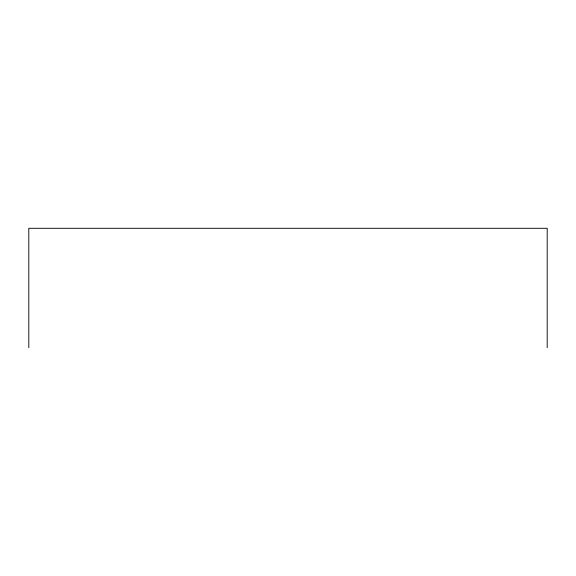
<?xml version="1.0" encoding="UTF-8"?>
<svg xmlns="http://www.w3.org/2000/svg" width="576" height="576" viewBox="0 0 576 576"><rect width="100%" height="100%" fill="white"/><g stroke="black" fill="none" stroke-linecap="round" stroke-linejoin="round"><path stroke-width="0.86" d="M547.2 347.695L547.2 228.305L28.8 228.305L28.8 347.695"/></g></svg>
